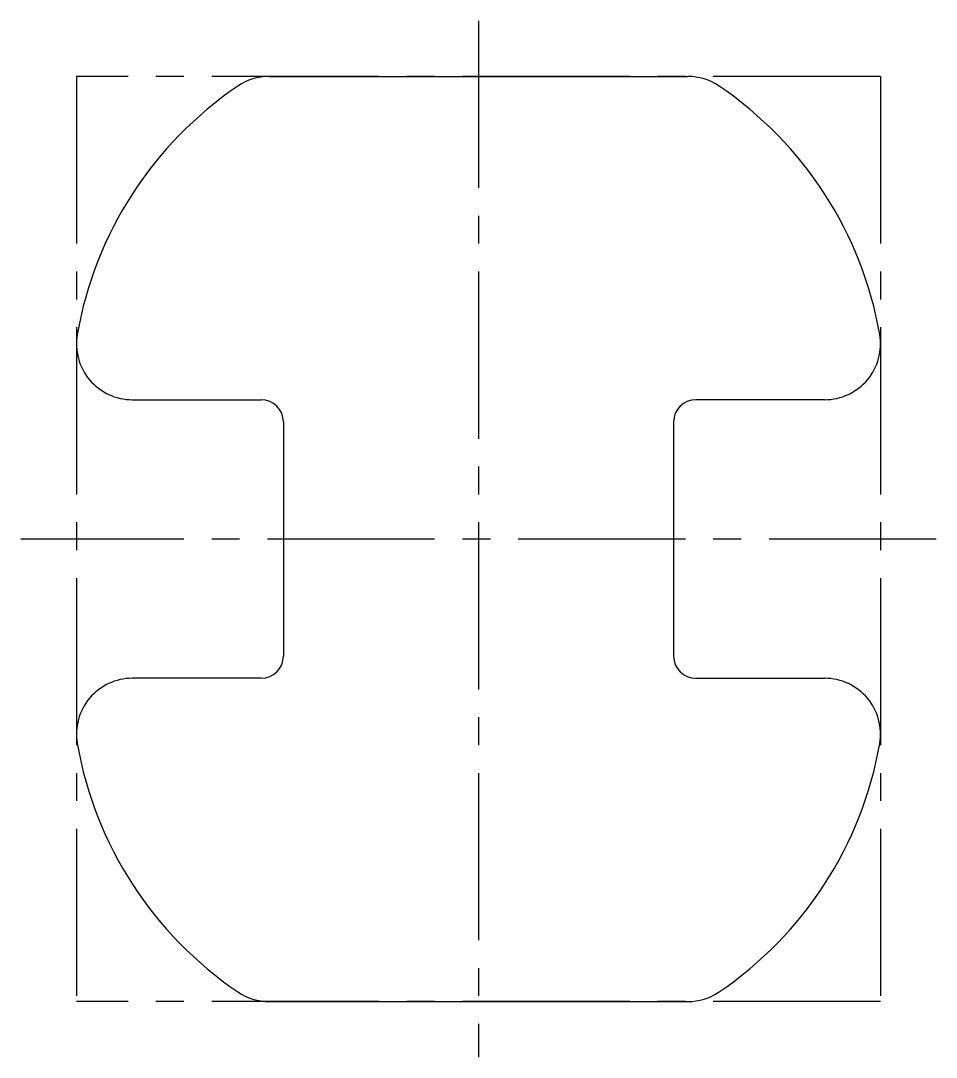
# Model space of a CAD drawing. Header units: inches. Extents: x 9.02 to 13.12, y 22.41 to 27.06.
import ezdxf

# ---------------------------------------------------------------- set-up
doc = ezdxf.new("R2010")
doc.units = ezdxf.units.IN
doc.header["$MEASUREMENT"] = 0
doc.linetypes.add('CENTER2', pattern=[1.125, 0.75, -0.125, 0.125, -0.125])
doc.layers.add('Center', color=7, linetype='CENTER2')

msp = doc.modelspace()

# ---------------------------------------------------------------- linework, layer by layer
for p, q in [((10.130787, 26.812083), (12.00867, 26.812083)), ((9.516443, 25.362083), (10.094728, 25.362083)), ((12.623014, 25.362083), (12.044728, 25.362083)), ((10.194728, 25.262083), (10.194728, 24.212083)), ((11.944728, 25.262083), (11.944728, 24.212083)), ((10.094728, 24.112083), (9.516443, 24.112083)), ((12.044728, 24.112083), (12.623014, 24.112083)), ((10.130787, 22.662083), (12.00867, 22.662083))]:
    msp.add_line(p, q)
for centre, radius, start, end in [((10.130787, 26.562083), 0.25, 90, 124.148424), ((12.00867, 26.562083), 0.25, 55.851576, 90), ((10.944728, 25.362083), 1.7, 124.148424, 170.071808), ((11.194728, 25.362083), 1.7, 9.928192, 55.851576), ((9.516443, 25.612083), 0.25, 170.071808, 270), ((12.623014, 25.612083), 0.25, 270, 9.928192), ((10.094728, 25.262083), 0.1, 0, 90), ((12.044728, 25.262083), 0.1, 90, 180), ((10.094728, 24.212083), 0.1, 270, 0), ((12.044728, 24.212083), 0.1, 180, 270), ((9.516443, 23.862083), 0.25, 90, 189.928192), ((12.623014, 23.862083), 0.25, 350.071808, 90), ((10.944728, 24.112083), 1.7, 189.928192, 235.851576), ((11.194728, 24.112083), 1.7, 304.148424, 350.071808), ((10.130787, 22.912083), 0.25, 235.851576, 270), ((12.00867, 22.912083), 0.25, 270, 304.148424)]:
    msp.add_arc(centre, radius, start, end)
at = {"layer": 'Center'}
for p, q in [((11.069728, 27.062083), (11.069728, 22.412083)), ((12.873014, 26.812083), (9.266443, 26.812083)), ((9.266443, 26.812083), (9.266443, 22.662083)), ((12.873014, 26.812083), (12.873014, 22.662083)), ((13.123014, 24.737083), (9.016443, 24.737083)), ((12.873014, 22.662083), (9.266443, 22.662083))]:
    msp.add_line(p, q, dxfattribs=at)

doc.saveas('drawing.dxf')
